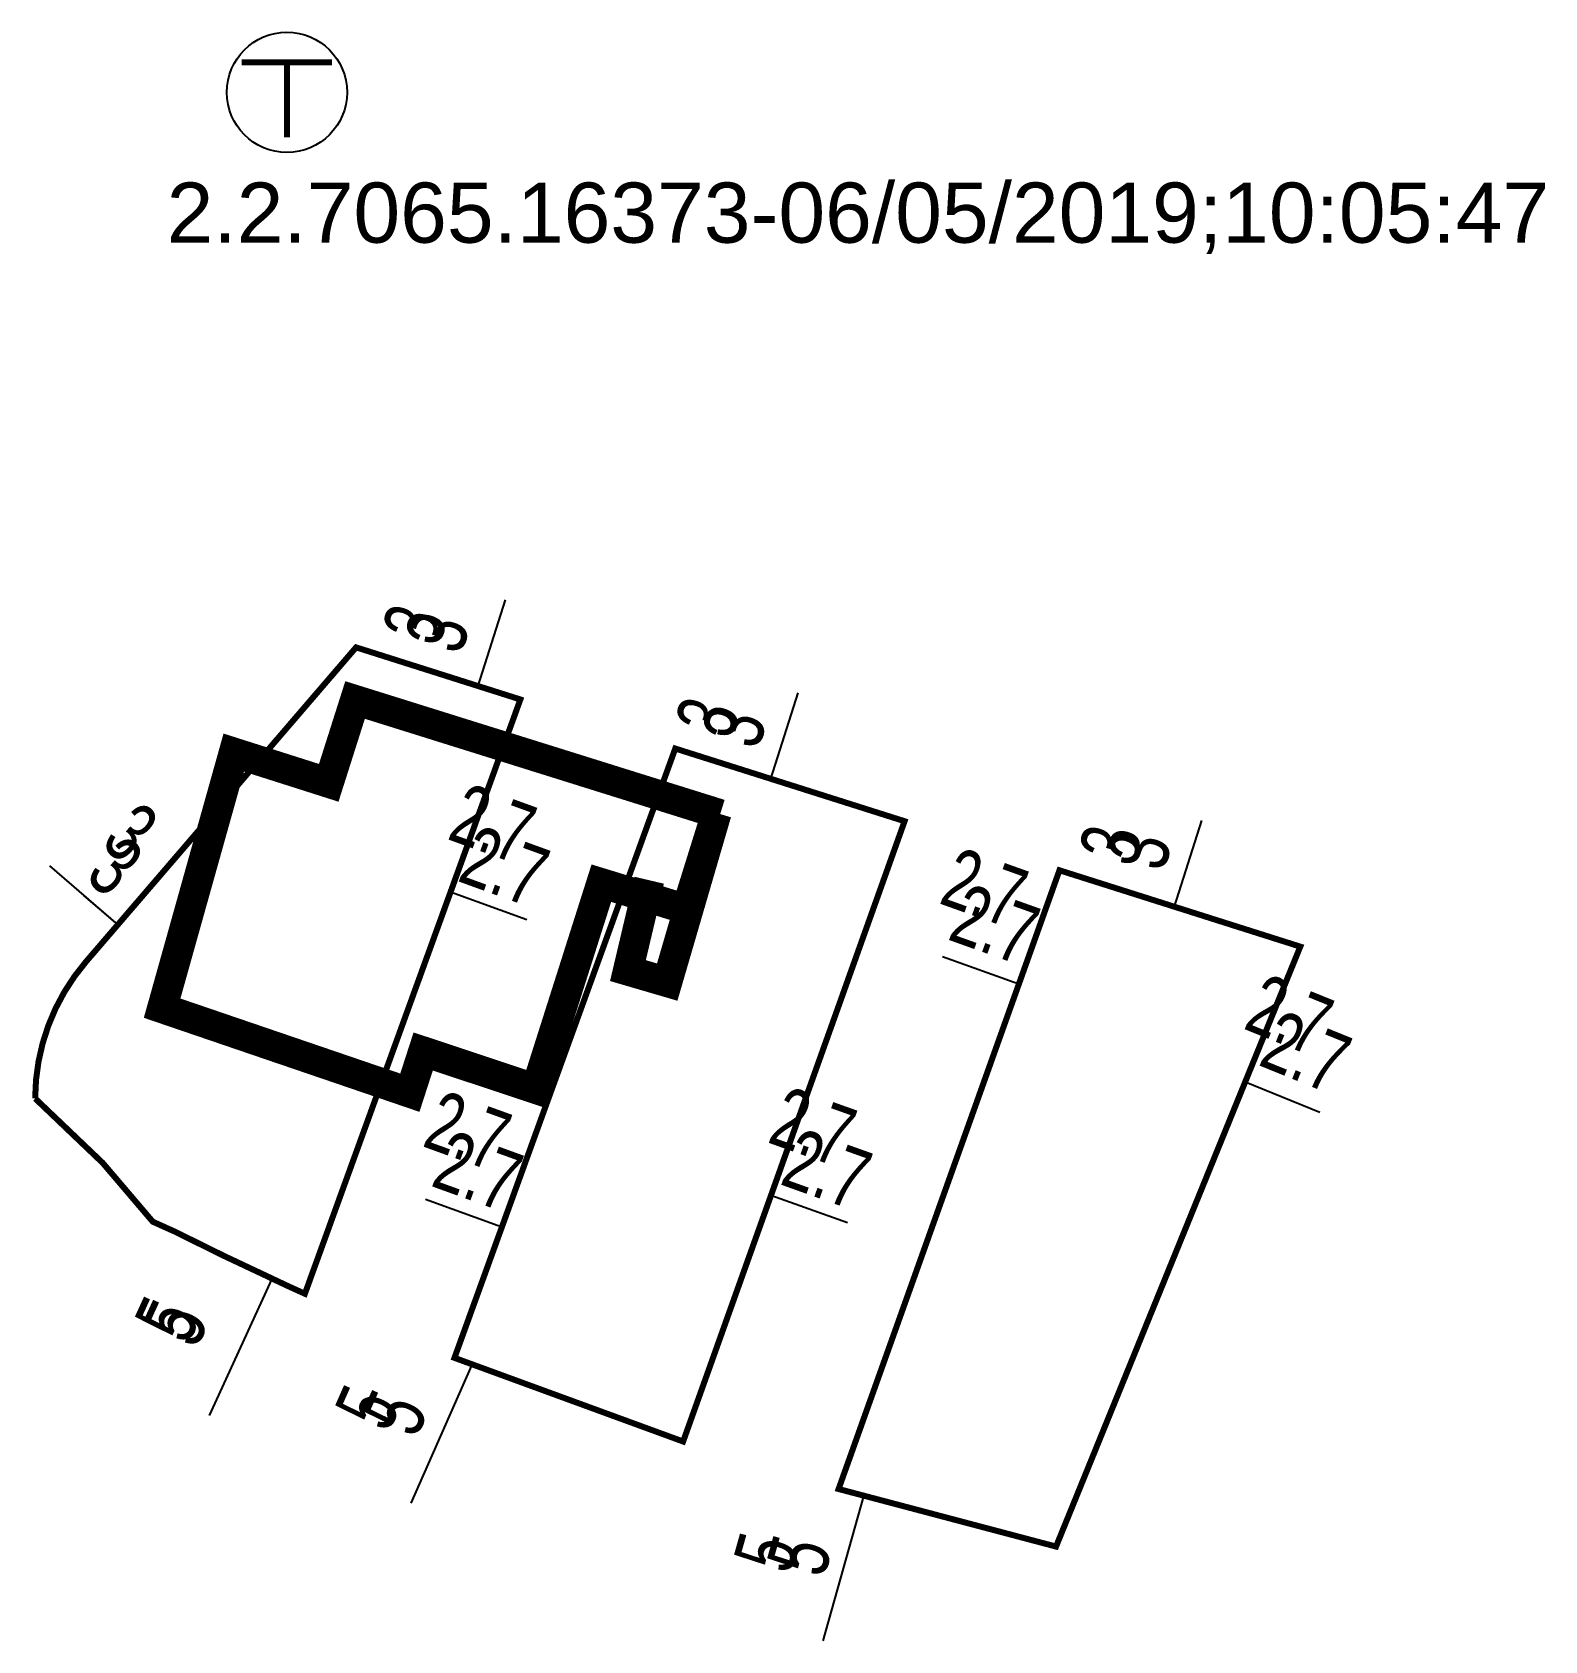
# Model space of a CAD drawing. Extents: x 185750.7 to 185801, y 655237.6 to 655291.1.
import ezdxf
from ezdxf.enums import TextEntityAlignment as Align

# ---------------------------------------------------------------- set-up
doc = ezdxf.new("R2010")
doc.units = 0
doc.linetypes.add('KB', pattern=[11, 7, -1.5, 1, -1.5])
for name, color, linetype in [('dim', 4, 'Continuous'), ('HEB_ENTITY', 3, 'Continuous'), ('LIDEM2', 40, 'Continuous'), ('LIKB', 242, 'KB'), ('VER', 1, 'Continuous')]:
    doc.layers.add(name, color=color, linetype=linetype)
doc.styles.add('hebtxt', font='hebtxt.shx')
doc.styles.add('MAVAT_ADP_STYLE', font='arial.ttf')

# ---------------------------------------------------------------- blocks, each defined once
blk = doc.blocks.new('HEB_ENTITY')
at = {"style": 'MAVAT_ADP_STYLE'}
for tag, p in [('BLKNAME', (0, 0)), ('PROMPT', (0, 0)), ('BLKNUM', (0, 0)), ('HEIGHT', (0, 0)), ('YBASE', (0, 0)), ('WIDTH', (0, 0)), ('TAG', (0, 0)), ('XBASE', (-4.659, -1))]:
    blk.add_attdef(tag, text='', height=2, dxfattribs=at).set_placement(p, align=Align.MIDDLE_CENTER)
blk.add_attdef('VAL', text='', height=2, dxfattribs=at).set_placement((-2.641, -1), align=Align.MIDDLE)
blk = doc.blocks.new('dim', base_point=(239887.559527, 732905.39089))
at = {"layer": 'dim', "style": 'hebtxt', "width": 0.7}
blk.add_attdef('NUMBER', (239887.559527, 732905.39089), '', height=1, dxfattribs=at)
blk = doc.blocks.new('VER')
at = {"const_width": 0.2}
for points in [[(-1.5, 1), (1.5, 1), (1.5, 1)], [(0, 1), (0, 0), (0, -1.5)]]:
    blk.add_lwpolyline(points, dxfattribs=at)
blk.add_circle((0, 0), 2)
at = {"style": 'MAVAT_ADP_STYLE', "flags": 4}
blk.add_attdef('VER_NO', (-4, -5), '', height=2, dxfattribs=at)

msp = doc.modelspace()

# ---------------------------------------------------------------- linework, layer by layer
at = {"layer": 'dim'}
for points in [[(185766.386, 655272.179), (185765.48, 655269.32)], [(185766.386, 655272.179), (185765.48, 655269.32)], [(185776.128, 655269.093), (185775.222, 655266.233)], [(185776.128, 655269.093), (185775.222, 655266.233)], [(185789.551, 655264.841), (185788.645, 655261.981)], [(185789.551, 655264.841), (185788.645, 655261.981)], [(185751.231, 655263.333), (185753.505, 655261.377)], [(185752.368, 655262.355), (185753.505, 655261.377)], [(185767.11, 655261.538), (185764.572, 655262.459)], [(185767.11, 655261.538), (185764.572, 655262.459)], [(185780.938, 655260.324), (185783.481, 655259.415)], [(185780.938, 655260.324), (185783.481, 655259.415)], [(185793.488, 655255.137), (185790.986, 655256.153)], [(185793.488, 655255.137), (185790.986, 655256.153)], [(185766.282, 655251.327), (185763.741, 655252.248)], [(185766.282, 655251.327), (185763.741, 655252.248)], [(185777.775, 655251.467), (185775.232, 655252.375)], [(185777.775, 655251.467), (185775.232, 655252.375)], [(185756.557, 655245.062), (185758.639, 655249.608)], [(185756.557, 655245.062), (185758.639, 655249.608)], [(185763.264, 655242.147), (185765.284, 655246.723)], [(185776.964, 655237.571), (185778.319, 655242.384)], [(185776.964, 655237.571), (185778.319, 655242.384)]]:
    msp.add_lwpolyline(points, dxfattribs=at)
at = {"layer": 'LIDEM2', "const_width": 1, "elevation": 41.898}
msp.add_lwpolyline([(185773.542, 655265.054), (185761.399, 655268.852), (185760.523, 655266.098), (185757.365, 655267.103), (185754.981, 655258.606), (185763.221, 655255.795), (185763.665, 655257.166), (185767.415, 655255.919), (185769.591, 655262.762), (185772.422, 655261.894), (185773.422, 655265.092), (185771.782, 655259.473), (185770.475, 655259.855), (185771.185, 655262.859)], dxfattribs=at)
at = {"layer": 'LIKB', "ltscale": 0.5, "const_width": 0.2}
msp.add_lwpolyline([(185759.73, 655249.111), (185759.191, 655249.355), (185757.041, 655250.368), (185755.398, 655251.179), (185754.67, 655251.506), (185753.004, 655253.461), (185750.758, 655255.603, -0.17841), (185752.444, 655260.144), (185761.433, 655270.602), (185766.897, 655268.87)], format="xyb", close=True, dxfattribs=at)
at = {"layer": 'LIKB', "const_width": 0.2}
for points in [[(185764.705, 655246.979), (185772.05, 655267.238), (185779.677, 655264.822), (185772.311, 655244.198)], [(185777.482, 655242.619), (185784.715, 655240.705), (185792.839, 655260.652), (185784.829, 655263.19)]]:
    msp.add_lwpolyline(points, close=True, dxfattribs=at)

# ---------------------------------------------------------------- block references
at = {"layer": 'dim', "linetype": 'ByBlock'}
ref = msp.add_blockref('dim', (185764.173, 655270.573), dxfattribs=dict(at, xscale=2, yscale=2, zscale=2, rotation=72.42200611675514))
ref.add_attrib('NUMBER', '3', (185764.173, 655270.573), dxfattribs={"layer": '0', "height": 2, "rotation": 432.422, "style": 'hebtxt', "width": 0.7})
ref = msp.add_blockref('dim', (185773.915, 655267.487), dxfattribs=dict(at, xscale=2, yscale=2, zscale=2, rotation=72.42200611742659))
ref.add_attrib('NUMBER', '3', (185773.915, 655267.487), dxfattribs={"layer": '0', "height": 2, "rotation": 432.422, "style": 'hebtxt', "width": 0.7})
ref = msp.add_blockref('dim', (185764.421, 655264.242), dxfattribs=dict(at, xscale=2, yscale=2, zscale=2, rotation=340.0619038742848))
ref.add_attrib('NUMBER', '2.7', (185764.421, 655264.242), dxfattribs={"layer": '0', "height": 2, "rotation": 340.0619, "style": 'hebtxt', "width": 0.7})
ref = msp.add_blockref('dim', (185752.897, 655264.043), dxfattribs=dict(at, xscale=2, yscale=2, zscale=2, rotation=319.2989923645938))
ref.add_attrib('NUMBER', '3', (185752.897, 655264.043), dxfattribs={"layer": '0', "height": 2, "rotation": 319.299, "style": 'hebtxt', "width": 0.7})
ref = msp.add_blockref('dim', (185787.338, 655263.234), dxfattribs=dict(at, xscale=2, yscale=2, zscale=2, rotation=72.4220061168967))
ref.add_attrib('NUMBER', '3', (185787.338, 655263.234), dxfattribs={"layer": '0', "height": 2, "rotation": 432.422, "style": 'hebtxt', "width": 0.7})
ref = msp.add_blockref('dim', (185780.778, 655262.106), dxfattribs=dict(at, xscale=2, yscale=2, zscale=2, rotation=340.3463098134958))
ref.add_attrib('NUMBER', '2.7', (185780.778, 655262.106), dxfattribs={"layer": '0', "height": 2, "rotation": 340.3463, "style": 'hebtxt', "width": 0.7})
ref = msp.add_blockref('dim', (185790.903, 655257.941), dxfattribs=dict(at, xscale=2, yscale=2, zscale=2, rotation=337.9037669518214))
ref.add_attrib('NUMBER', '2.7', (185790.903, 655257.941), dxfattribs={"layer": '0', "height": 2, "rotation": 337.9038, "style": 'hebtxt', "width": 0.7})
ref = msp.add_blockref('dim', (185763.591, 655254.031), dxfattribs=dict(at, xscale=2, yscale=2, zscale=2, rotation=340.07345212646))
ref.add_attrib('NUMBER', '2.7', (185763.591, 655254.031), dxfattribs={"layer": '0', "height": 2, "rotation": 340.0735, "style": 'hebtxt', "width": 0.7})
ref = msp.add_blockref('dim', (185775.073, 655254.158), dxfattribs=dict(at, xscale=2, yscale=2, zscale=2, rotation=340.346309813288))
ref.add_attrib('NUMBER', '2.7', (185775.073, 655254.158), dxfattribs={"layer": '0', "height": 2, "rotation": 340.3463, "style": 'hebtxt', "width": 0.7})
ref = msp.add_blockref('dim', (185755.829, 655247.375), dxfattribs=dict(at, xscale=2, yscale=2, zscale=2, rotation=65.39096483520805))
ref.add_attrib('NUMBER', '5', (185755.829, 655247.375), dxfattribs={"layer": '0', "height": 2, "rotation": 65.391, "style": 'hebtxt', "width": 0.7})
ref = msp.add_blockref('dim', (185762.505, 655244.451), dxfattribs=dict(at, xscale=2, yscale=2, zscale=2, rotation=66.19332829564571))
ref.add_attrib('NUMBER', '5', (185762.505, 655244.451), dxfattribs={"layer": '0', "height": 2, "rotation": 66.1933, "style": 'hebtxt', "width": 0.7})
ref = msp.add_blockref('dim', (185775.888, 655239.744), dxfattribs=dict(at, xscale=2, yscale=2, zscale=2, rotation=74.28289242623472))
ref.add_attrib('NUMBER', '5', (185775.888, 655239.744), dxfattribs={"layer": '0', "height": 2, "rotation": 74.2829, "style": 'hebtxt', "width": 0.7})
at = {"layer": 'HEB_ENTITY', "linetype": 'ByBlock'}
ref = msp.add_blockref('HEB_ENTITY', (185765.933, 655270.749), dxfattribs=dict(at, xscale=2, yscale=2, zscale=2, rotation=72.42200611675514))
ref.add_attrib('VAL', '3', dxfattribs={"layer": '0', "height": 2, "rotation": 432.422, "style": 'MAVAT_ADP_STYLE', "width": 0.7}).set_placement((185764.123, 655271.126), align=Align.MIDDLE)
ref = msp.add_blockref('HEB_ENTITY', (185775.675, 655267.663), dxfattribs=dict(at, xscale=2, yscale=2, zscale=2, rotation=72.42200611742659))
ref.add_attrib('VAL', '3', dxfattribs={"layer": '0', "height": 2, "rotation": 432.422, "style": 'MAVAT_ADP_STYLE', "width": 0.7}).set_placement((185774.002, 655267.967), align=Align.MIDDLE)
ref = msp.add_blockref('HEB_ENTITY', (185765.841, 655261.998), dxfattribs=dict(at, xscale=2, yscale=2, zscale=2, rotation=340.0619038742848))
ref.add_attrib('VAL', '2.7', dxfattribs={"layer": '0', "height": 2, "rotation": 340.0619, "style": 'MAVAT_ADP_STYLE', "width": 0.7}).set_placement((185766.38, 655263.34), align=Align.MIDDLE)
ref = msp.add_blockref('HEB_ENTITY', (185789.098, 655263.411), dxfattribs=dict(at, xscale=2, yscale=2, zscale=2, rotation=72.4220061168967))
ref.add_attrib('VAL', '3', dxfattribs={"layer": '0', "height": 2, "rotation": 432.422, "style": 'MAVAT_ADP_STYLE', "width": 0.7}).set_placement((185787.483, 655263.905), align=Align.MIDDLE)
ref = msp.add_blockref('HEB_ENTITY', (185752.368, 655262.355), dxfattribs=dict(at, xscale=2, yscale=2, zscale=2, rotation=319.2989923645938))
ref.add_attrib('VAL', '3', dxfattribs={"layer": '0', "height": 2, "rotation": 319.299, "style": 'MAVAT_ADP_STYLE', "width": 0.7}).set_placement((185753.433, 655263.334), align=Align.MIDDLE)
ref = msp.add_blockref('HEB_ENTITY', (185782.209, 655259.869), dxfattribs=dict(at, xscale=2, yscale=2, zscale=2, rotation=340.3463098134958))
ref.add_attrib('VAL', '2.7', dxfattribs={"layer": '0', "height": 2, "rotation": 340.3463, "style": 'MAVAT_ADP_STYLE', "width": 0.7}).set_placement((185782.685, 655261.403), align=Align.MIDDLE)
ref = msp.add_blockref('HEB_ENTITY', (185792.237, 655255.645), dxfattribs=dict(at, xscale=2, yscale=2, zscale=2, rotation=337.9037669518214))
ref.add_attrib('VAL', '2.7', dxfattribs={"layer": '0', "height": 2, "rotation": 337.9038, "style": 'MAVAT_ADP_STYLE', "width": 0.7}).set_placement((185793.037, 655257.161), align=Align.MIDDLE)
ref = msp.add_blockref('HEB_ENTITY', (185765.011, 655251.788), dxfattribs=dict(at, xscale=2, yscale=2, zscale=2, rotation=340.07345212646))
ref.add_attrib('VAL', '2.7', dxfattribs={"layer": '0', "height": 2, "rotation": 340.0735, "style": 'MAVAT_ADP_STYLE', "width": 0.7}).set_placement((185765.496, 655253.203), align=Align.MIDDLE)
ref = msp.add_blockref('HEB_ENTITY', (185776.504, 655251.921), dxfattribs=dict(at, xscale=2, yscale=2, zscale=2, rotation=340.346309813288))
ref.add_attrib('VAL', '2.7', dxfattribs={"layer": '0', "height": 2, "rotation": 340.3463, "style": 'MAVAT_ADP_STYLE', "width": 0.7}).set_placement((185777.104, 655253.265), align=Align.MIDDLE)
ref = msp.add_blockref('HEB_ENTITY', (185757.598, 655247.335), dxfattribs=dict(at, xscale=2, yscale=2, zscale=2, rotation=65.39096483520805))
ref.add_attrib('VAL', '5', dxfattribs={"layer": '0', "height": 2, "rotation": 65.391, "style": 'MAVAT_ADP_STYLE', "width": 0.7}).set_placement((185755.444, 655248.138), align=Align.MIDDLE)
ref = msp.add_blockref('HEB_ENTITY', (185764.274, 655244.435), dxfattribs=dict(at, xscale=2, yscale=2, zscale=2, rotation=66.19332829564571))
ref.add_attrib('VAL', '5', dxfattribs={"layer": '0', "height": 2, "rotation": 66.1933, "style": 'MAVAT_ADP_STYLE', "width": 0.7}).set_placement((185762.74, 655245.149), align=Align.MIDDLE)
ref = msp.add_blockref('HEB_ENTITY', (185777.642, 655239.977), dxfattribs=dict(at, xscale=2, yscale=2, zscale=2, rotation=74.28289242623472))
ref.add_attrib('VAL', '5', dxfattribs={"layer": '0', "height": 2, "rotation": 74.2829, "style": 'MAVAT_ADP_STYLE', "width": 0.7}).set_placement((185776.186, 655240.408), align=Align.MIDDLE)
at = {"layer": 'VER'}
msp.add_blockref('VER', (185759.132, 655289.056), dxfattribs=at).add_auto_attribs({'VER_NO': '2.2.7065.16373-06/05/2019;10:05:47'})

doc.saveas('drawing.dxf')
